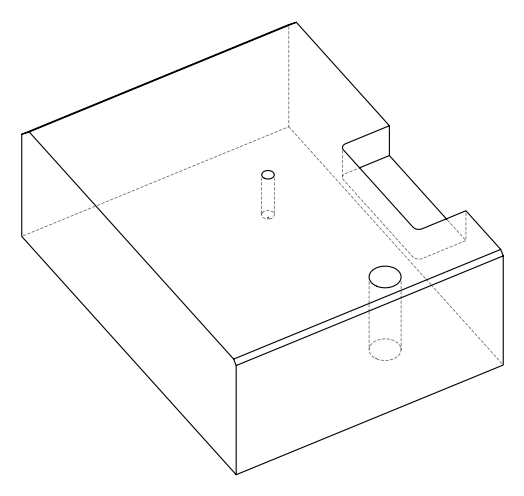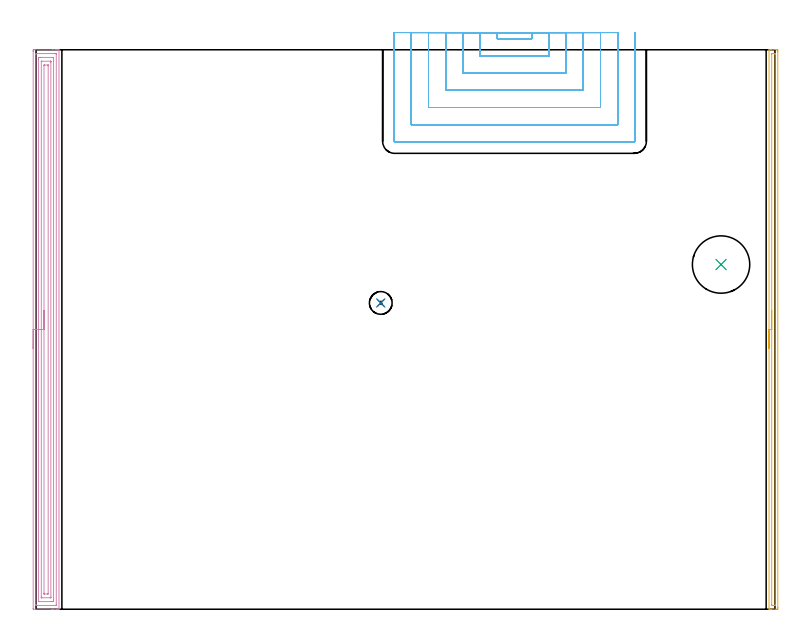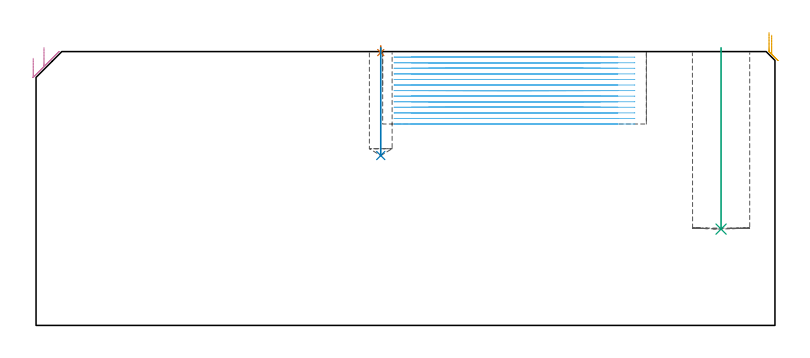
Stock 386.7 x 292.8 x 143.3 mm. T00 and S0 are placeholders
(PLAN: 6 operations, 4 tool changes, 65.2 min)
(1 SPOT_DRILL | STEP1POCKET | NXT0321_9005460120000 | 0.03 min | 3 mm3)
(2 DRILL_BLIND_HOLE_INTO_CENTER | STEP1POCKET | UGT0301_229 | 0.23 min | 5766 mm3)
(3 INDEXABLE_INSERT_DRILL_BLIND_HOLE_FROM_SOLID | STEP1POCKET_1 | NXT0302_031 | 0.38 min | 65372 mm3)
(4 AREA_MILL | FG_CHAMFER_SURFACE | UGT0205_001 | 11.99 min | 26681 mm3)
(5 AREA_MILL_1 | FG_CHAMFER_SURFACE_1 | UGT0205_001 | 4.86 min | 3092 mm3)
(6 MILL_SLOT | SLOT_PARTIAL_RECTANGULAR | NXT0201_011 | Follow Part, ap 3, ae 75% | 47.74 min | 282880 mm3)
(TOOL NXT0321_9005460120000 | NC Spot Drill, 142deg, 12mm, Carbide, Uncoated | D12 PA142 FL30 Z2)
(TOOL UGT0301_229 | Twist Drill 11.9 mm | D11.9 PA118 FL100 Z2)
(TOOL NXT0302_031 | Index. Insert Drill 30mm [880-D3000L32-05] | D30 PA176 FL150 Z2)
(TOOL UGT0205_001 | Chamfer Mill 20 x 3 x 45 deg. | D20 FL50 Z2)
(TOOL NXT0201_011 | ENDMILL 12mm [2P460-1200-NA 1630] | D12 FL38 Z6)
(OP 1 SPOT_DRILL)
G17 G21 G94 G90
T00 M6
G54
G17 G0 G90 X180.4 Y160.3 S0 M3
G43 Z153.3 H0
G94 G81 G98 Z142.788 F250. R146.3
G80
M5
M2
(OP 2 DRILL_BLIND_HOLE_INTO_CENTER)
G17 G21 G94 G90
T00 M6
G54
G17 G0 G90 X180.4 Y160.3 S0 M3
G43 Z153.3 H0
G94 G81 G98 Z88.9 F250. R145.3
G80
M5
M2
(OP 3 INDEXABLE_INSERT_DRILL_BLIND_HOLE_FROM_SOLID)
G17 G21 G94 G90
T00 M6
G54
G17 G0 G90 X358.5 Y180.4 S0 M3
G43 Z153.3 H1
G94 G81 G98 Z50.4 F250. R145.3
G80
M5
M2
(OP 4 AREA_MILL)
G17 G21 G94 G90
T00 M6
G54
G17 G0 G90 X-1.5 Y136.4 S1061 M3
G43 Z153.3 H0
Z139.8
G94 G1 Y136.438 Z138.928 F250.
Y136.552 Z138.063
Y136.741 Z137.212
Y137.003 Z136.38
Y137.337 Z135.574
Y137.74 Z134.8
Y138.208 Z134.064
Y138.74 Z133.372
Y139.329 Z132.729
Y139.972 Z132.14
Y140.664 Z131.608
Y141.4 Z131.14
Y142.174 Z130.737
Y142.98 Z130.403
Y143.812 Z130.141
Y144.664 Z129.952
Y145.528 Z129.838
Y146.4 Z129.8
Y291.816
X-1.499 Y292.169 Z129.801
X-1.495 Y292.704 Z129.803
X-1.492 Y292.792 Z129.806
X-0.963 Y292.8 Z130.335
X8.8 Z140.095
X10.21 Z141.506
X10.575 Z141.87
X11.306 Z142.605
X11.558 Z142.858
X11.963 Y292.793 Z143.255
X11.997 Y292.79 Z143.288
X12. Y292.616 Z143.3
Y0.184
X11.997 Y0.01 Z143.288
X11.963 Y0.007 Z143.255
X11.558 Y0. Z142.858
X11.306 Z142.606
X10.575 Z141.87
X9.323 Z140.62
X8.8 Z140.095
X8.174 Z139.469
X-1.225 Z130.073
X-1.492 Y0.01 Z129.806
X-1.499 Y0.277 Z129.799
Y0.294
X-1.5 Y146.4 Z129.8
X-0.086 Z131.214
Y290.391
X-0.075 Y290.79 Z131.225
X0.397 Y290.799 Z131.697
X9.688 Y290.8 Z140.988
X10.16 Y290.799 Z141.46
X10.575 Y290.79 Z141.875
X10.585 Y290.38 Z141.885
X10.586 Y290.37 Z141.886
Y2.409
X10.575 Y2.01 Z141.875
X10.103 Y2.001 Z141.403
X0.812 Y2. Z132.112
X0.34 Y2.001 Z131.64
X-0.075 Y2.01 Z131.225
X-0.086 Y2.42 Z131.214
Y2.43
Y146.4
X1.328 Z132.628
X1.329 Y287.697 Z132.629
X1.33 Y288.07 Z132.63
X1.333 Y288.592 Z132.633
X1.335 Y288.77 Z132.635
X1.502 Y288.791 Z132.802
X1.7 Y288.795 Z133.
X2.381 Y288.8 Z133.681
X2.587 Z133.887
X8.8 Z140.1
X9.007 Y288.798 Z140.307
X9.144 Y288.793 Z140.444
X9.164 Y288.79 Z140.464
X9.166 Y288.785 Z140.466
X9.169 Y288.761 Z140.469
X9.171 Y288.716 Z140.471
Y5.103
X9.17 Y4.73 Z140.47
X9.167 Y4.208 Z140.467
X9.165 Y4.03 Z140.465
X8.998 Y4.009 Z140.298
X8.8 Y4.005 Z140.1
X8.119 Y4. Z139.419
X7.913 Z139.213
X1.7 Z133.
X1.493 Y4.002 Z132.793
X1.356 Y4.007 Z132.656
X1.336 Y4.01 Z132.636
X1.334 Y4.015 Z132.634
X1.331 Y4.038 Z132.631
X1.329 Y4.084 Z132.629
X1.328 Y146.4 Z132.628
X2.743 Z134.043
Y286.646
X2.744 Y286.752 Z134.044
X2.747 Y286.782 Z134.047
X2.749 Y286.79 Z134.049
X2.757 Y286.793 Z134.057
X2.812 Y286.797 Z134.112
X3.033 Y286.799 Z134.333
X7.468 Z138.768
X7.688 Y286.797 Z138.988
X7.743 Y286.794 Z139.043
X7.751 Y286.79 Z139.051
X7.754 Y286.785 Z139.054
X7.756 Y286.763 Z139.056
X7.757 Y286.692 Z139.057
Y286.065
Y6.154
X7.756 Y6.048 Z139.056
X7.753 Y6.018 Z139.053
X7.751 Y6.01 Z139.051
X7.743 Y6.007 Z139.043
X7.688 Y6.003 Z138.988
X7.467 Y6.001 Z138.767
X3.032 Z134.332
X2.812 Y6.003 Z134.112
X2.757 Y6.006 Z134.057
X2.749 Y6.01 Z134.049
X2.746 Y6.015 Z134.046
X2.744 Y6.037 Z134.044
X2.743 Y6.108 Z134.043
Y6.735
Y146.4
X4.157 Z135.457
X4.158 Y284.535 Z135.458
X4.16 Y284.672 Z135.46
X4.164 Y284.776 Z135.464
X4.195 Y284.79 Z135.495
X4.362 Y284.796 Z135.662
X4.576 Y284.8 Z135.876
X6.234 Z137.534
X6.293 Y284.798 Z137.593
X6.325 Y284.793 Z137.625
X6.336 Y284.789 Z137.636
X6.338 Y284.741 Z137.638
X6.342 Y284.327 Z137.642
Y8.266
X6.34 Y8.128 Z137.64
X6.336 Y8.024 Z137.636
X6.305 Y8.01 Z137.605
X6.138 Y8.004 Z137.438
X5.924 Y8. Z137.224
X4.266 Z135.566
X4.207 Y8.002 Z135.507
X4.175 Y8.006 Z135.475
X4.164 Y8.011 Z135.464
X4.162 Y8.059 Z135.462
X4.157 Y8.473 Z135.457
Y146.4
Y147.272 Z135.495
Y148.136 Z135.609
Y148.988 Z135.798
Y149.82 Z136.06
Y150.626 Z136.394
Y151.4 Z136.797
Y152.136 Z137.265
Y152.828 Z137.796
Y153.471 Z138.386
Y154.06 Z139.029
Y154.592 Z139.721
Y155.06 Z140.457
Y155.463 Z141.231
Y155.797 Z142.037
Y156.059 Z142.869
Y156.248 Z143.72
Y156.362 Z144.585
Y156.4 Z145.457
G0 Z153.3
M5
M2
(OP 5 AREA_MILL_1)
G17 G21 G94 G90
T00 M6
G54
G17 G0 G90 X383.6 Y136.4 S1061 M3
G43 Z153.3 H0
G94 G1 Y136.438 Z152.428 F250.
Y136.552 Z151.563
Y136.741 Z150.712
Y137.003 Z149.88
Y137.337 Z149.074
Y137.74 Z148.3
Y138.208 Z147.564
Y138.74 Z146.872
Y139.329 Z146.229
Y139.972 Z145.639
Y140.664 Z145.108
Y141.4 Z144.64
Y142.174 Z144.237
Y142.98 Z143.903
Y143.812 Z143.641
Y144.663 Z143.452
Y145.528 Z143.338
Y146.4 Z143.3
Y292.616
X383.603 Y292.791 Z143.288
X383.634 Y292.8 Z143.257
X384.033 Z142.867
X384.283 Z142.616
X385.013 Z141.882
X386.265 Z140.632
X386.787 Z140.108
X387.413 Z139.483
X387.674 Y292.798 Z139.222
X388.191 Y292.792 Z138.705
X388.194 Y292.694 Z138.703
X388.199 Y292.169 Z138.701
X388.2 Y291.638 Z138.7
Y0.995
X388.199 Y0.631 Z138.701
X388.194 Y0.106 Z138.703
X388.191 Y0.009 Z138.705
X387.674 Y0. Z139.222
X385.013 Z141.882
X384.283 Z142.616
X384.033 Z142.867
X383.634 Z143.257
X383.603 Y0.009 Z143.288
X383.6 Y0.184 Z143.3
Y146.4
X385.014 Z141.886
X385.015 Y290.604 Z141.885
X385.016 Y290.715 Z141.884
X385.019 Y290.77 Z141.881
X385.02 Y290.789 Z141.88
X385.068 Y290.791 Z141.832
X385.485 Y290.798 Z141.415
X385.9 Y290.8 Z141.
X386.371 Y290.799 Z140.529
X386.642 Y290.796 Z140.258
X386.762 Y290.791 Z140.138
X386.779 Y290.789 Z140.121
X386.781 Y290.77 Z140.119
X386.784 Y290.715 Z140.116
X386.785 Y290.604 Z140.115
X386.786 Y290.381 Z140.114
X386.785 Y2.196 Z140.115
X386.784 Y2.085 Z140.116
X386.781 Y2.03 Z140.119
X386.78 Y2.011 Z140.12
X386.732 Y2.009 Z140.168
X386.315 Y2.002 Z140.585
X385.9 Y2. Z141.
X385.429 Y2.001 Z141.471
X385.158 Y2.004 Z141.742
X385.038 Y2.009 Z141.862
X385.021 Y2.011 Z141.879
X385.019 Y2.03 Z141.881
X385.016 Y2.085 Z141.884
X385.015 Y2.196 Z141.885
X385.014 Y2.419 Z141.886
Y146.4
Y147.272 Z141.924
Y148.136 Z142.038
Y148.988 Z142.227
Y149.82 Z142.489
Y150.626 Z142.823
Y151.4 Z143.226
Y152.136 Z143.694
Y152.828 Z144.225
Y153.471 Z144.815
Y154.06 Z145.458
Y154.591 Z146.15
Y155.06 Z146.886
Y155.463 Z147.66
Y155.797 Z148.466
Y156.059 Z149.298
Y156.248 Z150.149
Y156.362 Z151.014
Y156.4 Z151.886
G0 Z153.3
M5
M2
(OP 6 MILL_SLOT)
G17 G21 G94 G90
T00 M6
G54
G17 G0 G90 X241.4 Y301.8 S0 M3
G43 Z153.3 H1
Z140.385
G94 G1 Y298.8 F250.
G2 X241.4 Y298.6 R54. F500.
G1 X259.4
G2 X259.4 Y298.8 R54.
G1 Y301.8 F250.
X232.4
Y298.8
Y289.6 F500.
X268.4
Y298.8
Y301.8 F250.
X223.4
Y298.8
Y280.6 F500.
X277.4
Y298.8
Y301.8 F250.
X214.4
Y298.8
Y271.6 F500.
X286.4
Y298.8
Y301.8 F250.
X205.4
Y298.8
Y262.6 F500.
X295.4
Y298.8
Y301.8 F250.
X196.4
Y298.8
Y253.6 F500.
X304.4
Y298.8
Y301.8 F250.
X187.4
Y298.8
Y244.9 F500.
G3 X187.7 Y244.6 R0.3
G1 X313.1
G3 X313.4 Y244.9 R0.3
G1 Y298.8
Y301.8 F250.
G0 X241.4 Z137.469
G1 Y298.8
G2 X241.4 Y298.6 R54. F500.
G1 X259.4
G2 X259.4 Y298.8 R54.
G1 Y301.8 F250.
X232.4
Y298.8
Y289.6 F500.
X268.4
Y298.8
Y301.8 F250.
X223.4
Y298.8
Y280.6 F500.
X277.4
Y298.8
Y301.8 F250.
X214.4
Y298.8
Y271.6 F500.
X286.4
Y298.8
Y301.8 F250.
X205.4
Y298.8
Y262.6 F500.
X295.4
Y298.8
Y301.8 F250.
X196.4
Y298.8
Y253.6 F500.
X304.4
Y298.8
Y301.8 F250.
X187.4
Y298.8
Y244.9 F500.
G3 X187.7 Y244.6 R0.3
G1 X313.1
G3 X313.4 Y244.9 R0.3
G1 Y298.8
Y301.8 F250.
G0 X241.4 Z134.554
G1 Y298.8
G2 X241.4 Y298.6 R54. F500.
G1 X259.4
G2 X259.4 Y298.8 R54.
G1 Y301.8 F250.
X232.4
Y298.8
Y289.6 F500.
X268.4
Y298.8
Y301.8 F250.
X223.4
Y298.8
Y280.6 F500.
X277.4
Y298.8
Y301.8 F250.
X214.4
Y298.8
Y271.6 F500.
X286.4
Y298.8
Y301.8 F250.
X205.4
Y298.8
Y262.6 F500.
X295.4
Y298.8
Y301.8 F250.
X196.4
Y298.8
Y253.6 F500.
X304.4
Y298.8
Y301.8 F250.
X187.4
Y298.8
Y244.9 F500.
G3 X187.7 Y244.6 R0.3
G1 X313.1
G3 X313.4 Y244.9 R0.3
G1 Y298.8
Y301.8 F250.
G0 X241.4 Z131.638
G1 Y298.8
G2 X241.4 Y298.6 R54. F500.
G1 X259.4
G2 X259.4 Y298.8 R54.
G1 Y301.8 F250.
X232.4
Y298.8
Y289.6 F500.
X268.4
Y298.8
Y301.8 F250.
X223.4
Y298.8
Y280.6 F500.
X277.4
Y298.8
Y301.8 F250.
X214.4
Y298.8
Y271.6 F500.
X286.4
Y298.8
Y301.8 F250.
X205.4
Y298.8
Y262.6 F500.
X295.4
Y298.8
Y301.8 F250.
X196.4
Y298.8
Y253.6 F500.
X304.4
Y298.8
Y301.8 F250.
X187.4
Y298.8
Y244.9 F500.
G3 X187.7 Y244.6 R0.3
G1 X313.1
G3 X313.4 Y244.9 R0.3
G1 Y298.8
Y301.8 F250.
G0 X241.4 Z128.723
G1 Y298.8
G2 X241.4 Y298.6 R54. F500.
G1 X259.4
G2 X259.4 Y298.8 R54.
G1 Y301.8 F250.
X232.4
Y298.8
Y289.6 F500.
X268.4
Y298.8
Y301.8 F250.
X223.4
Y298.8
Y280.6 F500.
X277.4
Y298.8
Y301.8 F250.
X214.4
Y298.8
Y271.6 F500.
X286.4
Y298.8
Y301.8 F250.
X205.4
Y298.8
Y262.6 F500.
X295.4
Y298.8
Y301.8 F250.
X196.4
Y298.8
Y253.6 F500.
X304.4
Y298.8
Y301.8 F250.
X187.4
Y298.8
Y244.9 F500.
G3 X187.7 Y244.6 R0.3
G1 X313.1
G3 X313.4 Y244.9 R0.3
G1 Y298.8
Y301.8 F250.
G0 X241.4 Z125.808
G1 Y298.8
G2 X241.4 Y298.6 R54. F500.
G1 X259.4
G2 X259.4 Y298.8 R54.
G1 Y301.8 F250.
X232.4
Y298.8
Y289.6 F500.
X268.4
Y298.8
Y301.8 F250.
X223.4
Y298.8
Y280.6 F500.
X277.4
Y298.8
Y301.8 F250.
X214.4
Y298.8
Y271.6 F500.
X286.4
Y298.8
Y301.8 F250.
X205.4
Y298.8
Y262.6 F500.
X295.4
Y298.8
Y301.8 F250.
X196.4
Y298.8
Y253.6 F500.
X304.4
Y298.8
Y301.8 F250.
X187.4
Y298.8
Y244.9 F500.
G3 X187.7 Y244.6 R0.3
G1 X313.1
G3 X313.4 Y244.9 R0.3
G1 Y298.8
Y301.8 F250.
G0 X241.4 Z122.892
G1 Y298.8
G2 X241.4 Y298.6 R54. F500.
G1 X259.4
G2 X259.4 Y298.8 R54.
G1 Y301.8 F250.
X232.4
Y298.8
Y289.6 F500.
X268.4
Y298.8
Y301.8 F250.
X223.4
Y298.8
Y280.6 F500.
X277.4
Y298.8
Y301.8 F250.
X214.4
Y298.8
Y271.6 F500.
X286.4
Y298.8
Y301.8 F250.
X205.4
Y298.8
Y262.6 F500.
X295.4
Y298.8
Y301.8 F250.
X196.4
Y298.8
Y253.6 F500.
X304.4
Y298.8
Y301.8 F250.
X187.4
Y298.8
Y244.9 F500.
G3 X187.7 Y244.6 R0.3
G1 X313.1
G3 X313.4 Y244.9 R0.3
G1 Y298.8
Y301.8 F250.
G0 X241.4 Z119.977
G1 Y298.8
G2 X241.4 Y298.6 R54. F500.
G1 X259.4
G2 X259.4 Y298.8 R54.
G1 Y301.8 F250.
X232.4
Y298.8
Y289.6 F500.
X268.4
Y298.8
Y301.8 F250.
X223.4
Y298.8
Y280.6 F500.
X277.4
Y298.8
Y301.8 F250.
X214.4
Y298.8
Y271.6 F500.
X286.4
Y298.8
Y301.8 F250.
X205.4
Y298.8
Y262.6 F500.
X295.4
Y298.8
Y301.8 F250.
X196.4
Y298.8
Y253.6 F500.
X304.4
Y298.8
Y301.8 F250.
X187.4
Y298.8
Y244.9 F500.
G3 X187.7 Y244.6 R0.3
G1 X313.1
G3 X313.4 Y244.9 R0.3
G1 Y298.8
Y301.8 F250.
G0 X241.4 Z117.062
G1 Y298.8
G2 X241.4 Y298.6 R54. F500.
G1 X259.4
G2 X259.4 Y298.8 R54.
G1 Y301.8 F250.
X232.4
Y298.8
Y289.6 F500.
X268.4
Y298.8
Y301.8 F250.
X223.4
Y298.8
Y280.6 F500.
X277.4
Y298.8
Y301.8 F250.
X214.4
Y298.8
Y271.6 F500.
X286.4
Y298.8
Y301.8 F250.
X205.4
Y298.8
Y262.6 F500.
X295.4
Y298.8
Y301.8 F250.
X196.4
Y298.8
Y253.6 F500.
X304.4
Y298.8
Y301.8 F250.
X187.4
Y298.8
Y244.9 F500.
G3 X187.7 Y244.6 R0.3
G1 X313.1
G3 X313.4 Y244.9 R0.3
G1 Y298.8
Y301.8 F250.
G0 X241.4 Z114.146
G1 Y298.8
G2 X241.4 Y298.6 R54. F500.
G1 X259.4
G2 X259.4 Y298.8 R54.
G1 Y301.8 F250.
X232.4
Y298.8
Y289.6 F500.
X268.4
Y298.8
Y301.8 F250.
X223.4
Y298.8
Y280.6 F500.
X277.4
Y298.8
Y301.8 F250.
X214.4
Y298.8
Y271.6 F500.
X286.4
Y298.8
Y301.8 F250.
X205.4
Y298.8
Y262.6 F500.
X295.4
Y298.8
Y301.8 F250.
X196.4
Y298.8
Y253.6 F500.
X304.4
Y298.8
Y301.8 F250.
X187.4
Y298.8
Y244.9 F500.
G3 X187.7 Y244.6 R0.3
G1 X313.1
G3 X313.4 Y244.9 R0.3
G1 Y298.8
Y301.8 F250.
G0 X241.4 Z111.231
G1 Y298.8
G2 X241.4 Y298.6 R54. F500.
G1 X259.4
G2 X259.4 Y298.8 R54.
G1 Y301.8 F250.
X232.4
Y298.8
Y289.6 F500.
X268.4
Y298.8
Y301.8 F250.
X223.4
Y298.8
Y280.6 F500.
X277.4
Y298.8
Y301.8 F250.
X214.4
Y298.8
Y271.6 F500.
X286.4
Y298.8
Y301.8 F250.
X205.4
Y298.8
Y262.6 F500.
X295.4
Y298.8
Y301.8 F250.
X196.4
Y298.8
Y253.6 F500.
X304.4
Y298.8
Y301.8 F250.
X187.4
Y298.8
Y244.9 F500.
G3 X187.7 Y244.6 R0.3
G1 X313.1
G3 X313.4 Y244.9 R0.3
G1 Y298.8
Y301.8 F250.
G0 X241.4 Z108.315
G1 Y298.8
G2 X241.4 Y298.6 R54. F500.
G1 X259.4
G2 X259.4 Y298.8 R54.
G1 Y301.8 F250.
X232.4
Y298.8
Y289.6 F500.
X268.4
Y298.8
Y301.8 F250.
X223.4
Y298.8
Y280.6 F500.
X277.4
Y298.8
Y301.8 F250.
X214.4
Y298.8
Y271.6 F500.
X286.4
Y298.8
Y301.8 F250.
X205.4
Y298.8
Y262.6 F500.
X295.4
Y298.8
Y301.8 F250.
X196.4
Y298.8
Y253.6 F500.
X304.4
Y298.8
Y301.8 F250.
X187.4
Y298.8
Y244.9 F500.
G3 X187.7 Y244.6 R0.3
G1 X313.1
G3 X313.4 Y244.9 R0.3
G1 Y298.8
Y301.8 F250.
G0 X241.4 Z105.4
G1 Y298.8
G2 X241.4 Y298.6 R54. F500.
G1 X259.4
G2 X259.4 Y298.8 R54.
G1 Y301.8 F250.
X232.4
Y298.8
Y289.6 F500.
X268.4
Y298.8
Y301.8 F250.
X223.4
Y298.8
Y280.6 F500.
X277.4
Y298.8
Y301.8 F250.
X214.4
Y298.8
Y271.6 F500.
X286.4
Y298.8
Y301.8 F250.
X205.4
Y298.8
Y262.6 F500.
X295.4
Y298.8
Y301.8 F250.
X196.4
Y298.8
Y253.6 F500.
X304.4
Y298.8
Y301.8 F250.
X187.4
Y298.8
Y244.9 F500.
G3 X187.7 Y244.6 R0.3
G1 X313.1
G3 X313.4 Y244.9 R0.3
G1 Y298.8
Y301.8 F250.
G0 Z153.3
M5
M2
